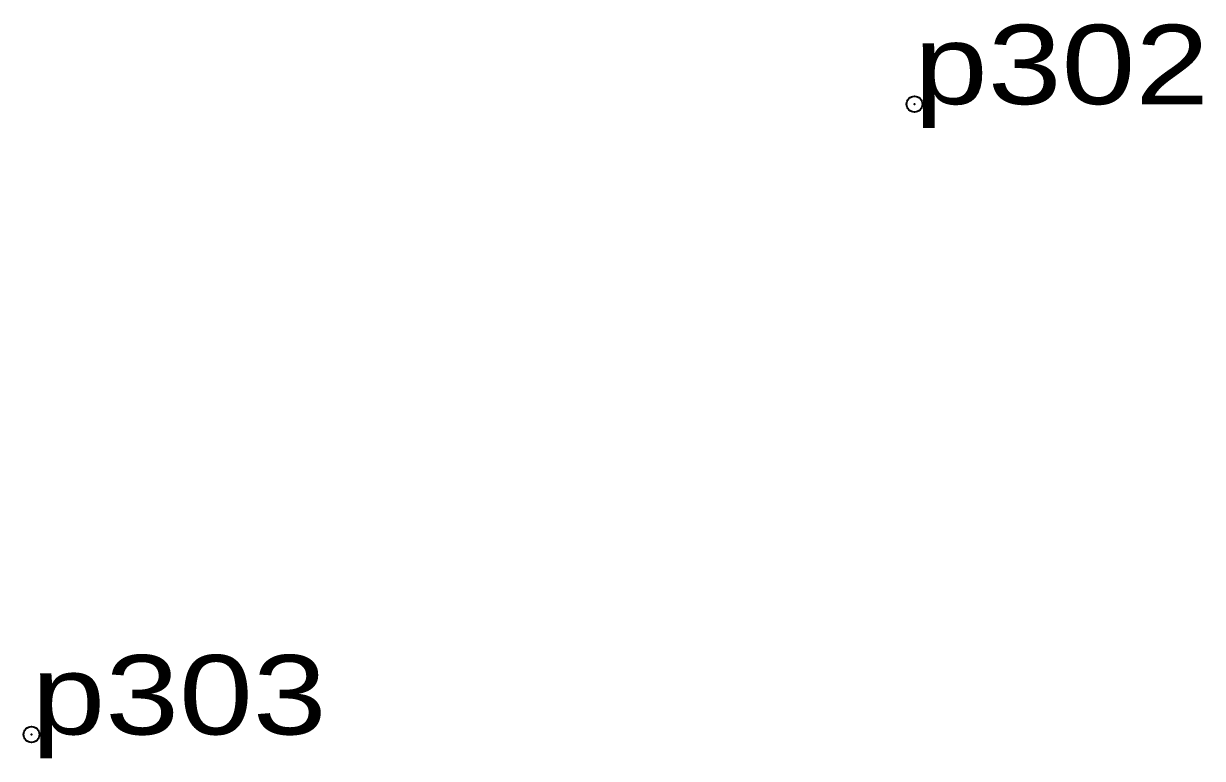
# Model space of a CAD drawing. Header units: metres. Extents: x 534559 to 555232, y 1820931 to 1853148.
# Drawn here: x 549753.14 to 549779.88, y 1821663.29 to 1821679.95 of the extents above; entities that cross this region are included whole.
import ezdxf

# ---------------------------------------------------------------- set-up
doc = ezdxf.new("R2010")
doc.units = ezdxf.units.M
doc.header["$LTSCALE"] = 0.72
doc.header["$PDMODE"] = 32
doc.header["$PDSIZE"] = 0.36
doc.layers.add('12', color=7, linetype='Continuous')
doc.layers.add('7', color=7, linetype='Continuous')

msp = doc.modelspace()

# ---------------------------------------------------------------- linework, layer by layer
at = {"layer": '7'}
for p in [(549773.35, 1821678.12), (549753.32, 1821663.83)]:
    msp.add_point(p, dxfattribs=at)

# ---------------------------------------------------------------- texts
at = {"layer": '12', "width": 1.25}
for s, p in [('p302', (549773.34, 1821678.12)), ('p302', (549773.34, 1821678.12)), ('p302', (549773.34, 1821678.12)), ('p303', (549753.32, 1821663.83)), ('p303', (549753.32, 1821663.83)), ('p303', (549753.32, 1821663.83))]:
    msp.add_text(s, height=1.8, dxfattribs=at).set_placement(p)

doc.saveas('drawing.dxf')
